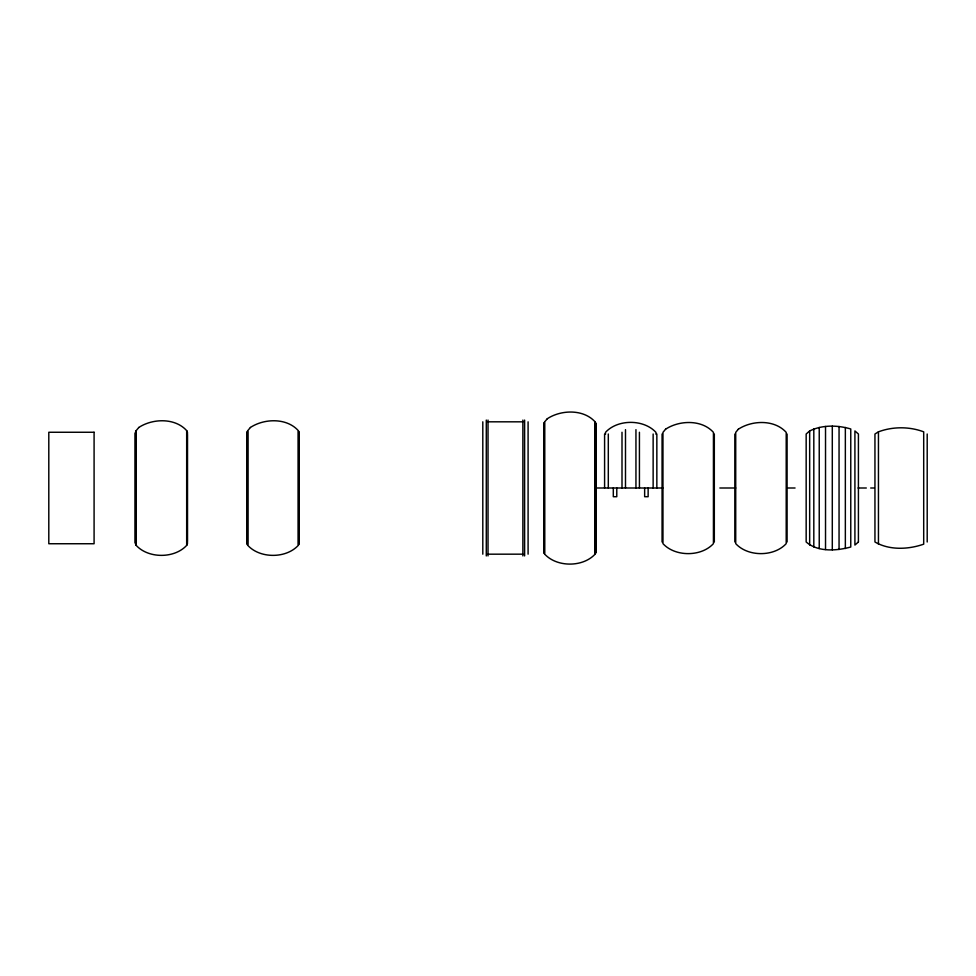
<?xml version="1.0" encoding="UTF-8"?>
<svg xmlns="http://www.w3.org/2000/svg" width="976" height="976" viewBox="0 0 976 976"><rect width="100%" height="100%" fill="white"/><g stroke="black" fill="none" stroke-linecap="round" stroke-linejoin="round"><path stroke-width="1.46" d="M809.665 430.953L806.164 434.003L806.164 541.997C818.132 552.331 836.42 550.867 850.767 547.024L850.767 428.976C837.493 425.048 822.28 424.719 809.665 430.953L809.665 545.047M878.449 431.831L874.947 434.003L874.947 541.997C889.38 550.415 908.314 549.549 923.699 544.169L923.699 431.831C909.412 426.463 892.735 426.463 878.449 431.831L878.449 544.169M488.024 421.815L522.868 421.827M595.397 488L662.838 488M719.849 488L735.745 488M786.79 488L795.062 488M858.038 488L866.322 488M870.69 488L874.411 488M488.024 554.185L522.868 554.173M927.2 434.003L927.2 541.997M845.35 427.451L845.35 548.549M839.055 426.488L839.055 549.512M832.296 426.17L832.296 549.83M825.525 426.488L825.525 549.512M819.23 427.451L819.23 548.549M813.813 428.976L813.813 547.024M787.095 434.003L787.095 541.997M734.83 434.003L734.83 541.997M714.322 434.003L714.322 541.997M662.07 434.003L662.07 541.997M656.848 434.003L656.848 488M655.957 434.259L655.957 432.368C643.77 419.046 617.662 419.046 605.486 432.368L605.486 434.259M653.139 434.003L653.139 488M648.137 488L648.137 496.711L644.648 496.711L644.648 488M639.426 432.258L639.426 488M635.949 429.647L635.949 488M625.494 429.647L625.494 488M622.005 432.258L622.005 488M616.783 488L616.783 496.711L613.306 496.711L613.306 488M608.304 434.003L608.304 488M604.595 434.003L604.595 488M595.921 423.547L595.921 552.453M595.616 422.681L595.616 553.319M595.397 422.279L595.397 553.721M544.388 422.279L544.388 553.721M544.169 422.681L544.169 553.319M543.864 423.547L543.864 552.453M543.766 424.462L543.766 551.538M528.089 421.827L528.089 554.173M524.612 420.083L524.612 555.917M522.868 420.083L522.868 555.917M488.024 420.07L488.024 555.93M486.292 420.07L486.292 555.93M482.803 421.815L482.803 554.185M299.059 432.27L299.059 543.73M298.754 431.404L298.754 544.596M298.534 431.002L298.534 544.998M247.526 431.002L247.526 544.998M247.306 431.404L247.306 544.596M247.001 432.27L247.001 543.73M246.904 433.185L246.904 542.815M187.453 432.27L187.453 543.73M187.331 434.54L187.331 541.46M187.148 431.404L187.148 544.596M186.928 431.002L186.928 544.998M135.932 431.002L135.932 544.998M135.701 431.404L135.701 544.596M135.408 432.27L135.408 543.73M135.298 433.185L135.298 542.815M138.799 427.476L136.189 430.623L136.189 545.377C148.376 558.699 174.484 558.699 186.672 545.377L186.672 430.623C175.107 417.679 152.585 418.387 138.799 427.476M250.405 427.476L247.794 430.623L247.794 545.377C259.97 558.699 286.078 558.699 298.266 545.377L298.266 430.623C286.712 417.679 264.179 418.387 250.405 427.476M547.268 418.753L544.657 421.9L544.657 554.1C556.845 567.422 582.94 567.422 595.128 554.1L595.128 421.9C583.575 408.956 561.054 409.664 547.268 418.753M665.571 429.22L662.96 432.368L662.96 543.632C675.148 556.954 701.244 556.954 713.432 543.632L713.432 432.368C701.878 419.424 679.357 420.131 665.571 429.22M738.332 429.22L735.721 432.368L735.721 543.632C747.909 556.954 774.017 556.954 786.205 543.632L786.205 432.368C774.639 419.424 752.118 420.131 738.332 429.22M858.416 541.997L854.915 545.047L854.915 430.953L858.416 434.003L858.416 541.997M94.086 432.258L48.8 432.258L48.8 543.742L94.086 543.742L94.086 432.258"/></g></svg>
